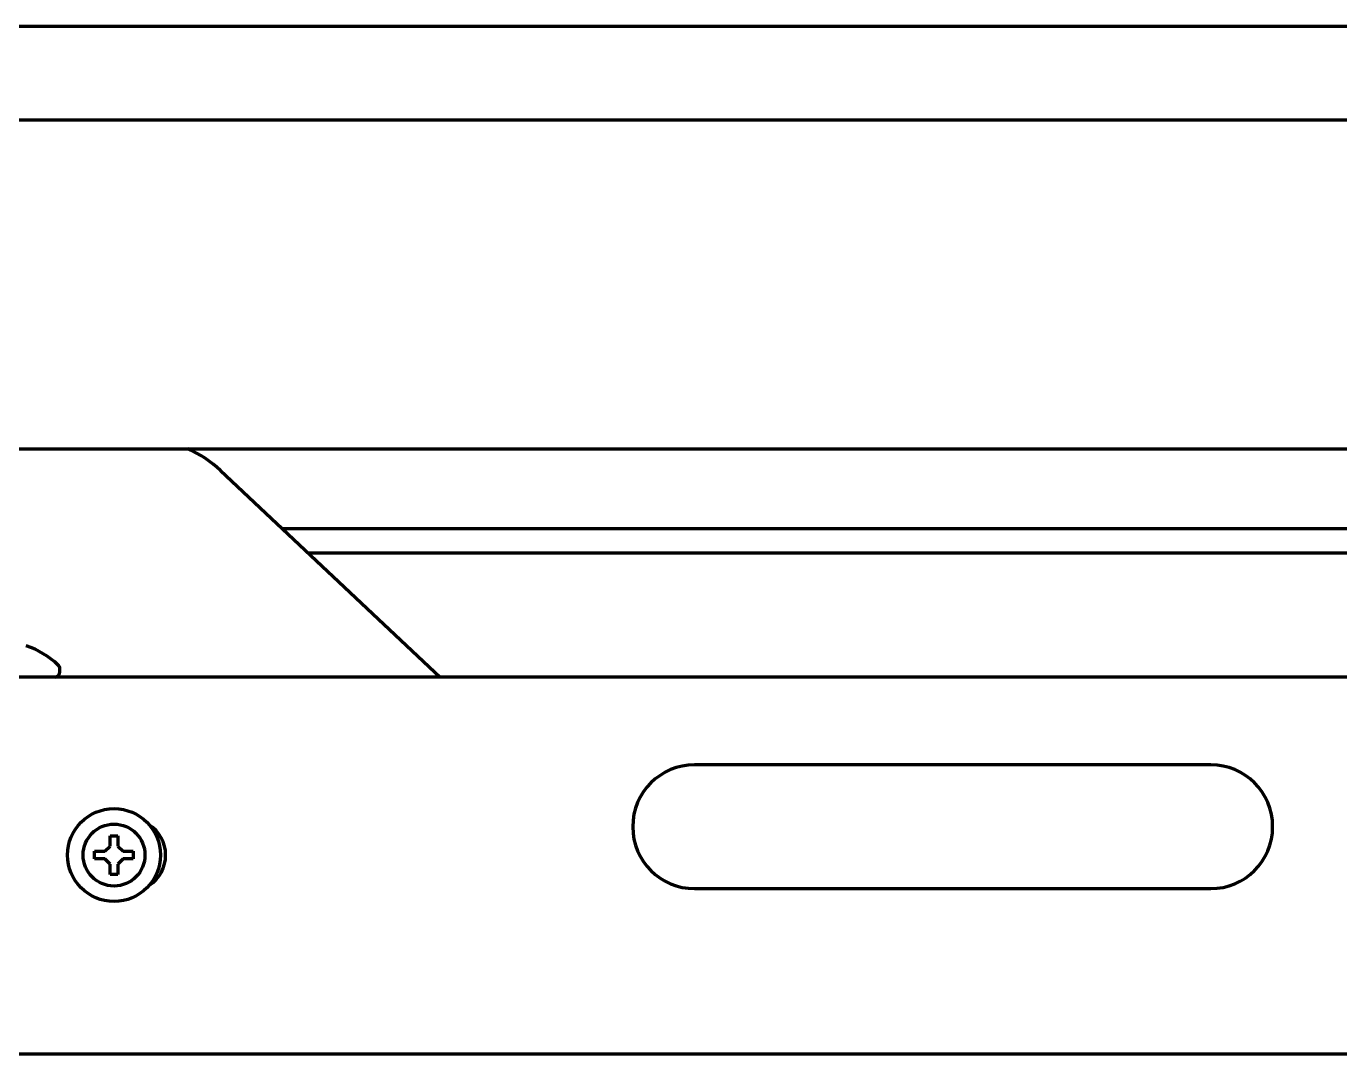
# Model space of a CAD drawing. Header units: inches. Extents: x -3055 to 7244, y 299 to 5591.
# Drawn here: x 2951.9 to 3079.1, y 377.6 to 477.2 of the extents above; entities that cross this region are included whole.
import ezdxf

# ---------------------------------------------------------------- set-up
doc = ezdxf.new("R2010")
doc.units = ezdxf.units.IN

msp = doc.modelspace()

# ---------------------------------------------------------------- linework, layer by layer
at = {"linetype": 'Continuous', "lineweight": 70}
for p, q in [((2855.13, 477.21), (3687.62, 477.21)), ((3628.86, 468.12), (2860.38, 468.12)), ((2873.83, 436.25), (3628.86, 436.25)), ((2970.7, 434.15), (2991.98, 414.14)), ((3511.52, 428.49), (2976.73, 428.49)), ((3509, 426.14), (2979.23, 426.14)), ((2951.87, 417.16), (2951.87, 417.18)), ((2955.12, 414.64), (2955.12, 414.93)), ((3617.12, 414.14), (2877.82, 414.14)), ((3066.62, 405.64), (3016.62, 405.64)), ((2964.17, 399.52), (2963.9, 399.68)), ((2959.99, 397.76), (2959.99, 398.76)), ((2959.99, 398.76), (2960.74, 398.76)), ((2960.74, 398.76), (2960.74, 397.76)), ((2958.49, 396.51), (2958.49, 397.26)), ((2958.49, 397.26), (2959.49, 397.26)), ((2959.49, 397.26), (2959.99, 397.76)), ((2960.74, 397.76), (2961.24, 397.26)), ((2961.24, 397.26), (2962.24, 397.26)), ((2962.24, 397.26), (2962.24, 396.51)), ((2959.49, 396.51), (2958.49, 396.51)), ((2959.99, 396.01), (2959.49, 396.51)), ((2959.99, 395.01), (2959.99, 396.01)), ((2961.24, 396.51), (2960.74, 396.01)), ((2960.74, 396.01), (2960.74, 395.01)), ((2962.24, 396.51), (2961.24, 396.51)), ((2960.74, 395.01), (2959.99, 395.01)), ((3016.62, 393.64), (3066.62, 393.64)), ((2854.13, 377.64), (3687.12, 377.64))]:
    msp.add_line(p, q, dxfattribs=at)
for radius in [4.5, 3]:
    msp.add_circle((2960.37, 396.89), radius, dxfattribs=at)
for centre, radius, start, end in [((2963.16, 426.14), 11, 46.757, 66.8069), ((2949.12, 409.19), 8.45, 46.2253, 71.0075), ((2954.62, 414.93), 0.5, 0, 46.2253), ((2954.62, 414.64), 0.5, 270, 0), ((3016.62, 399.64), 6, 90, 270), ((3066.62, 399.64), 6, 270, 90), ((2961.87, 396.89), 3.5, 303.4603, 56.7956), ((2960.37, 396.89), 4.74, 22.3196, 29.364)]:
    msp.add_arc(centre, radius, start, end, dxfattribs=at)

doc.saveas('drawing.dxf')
